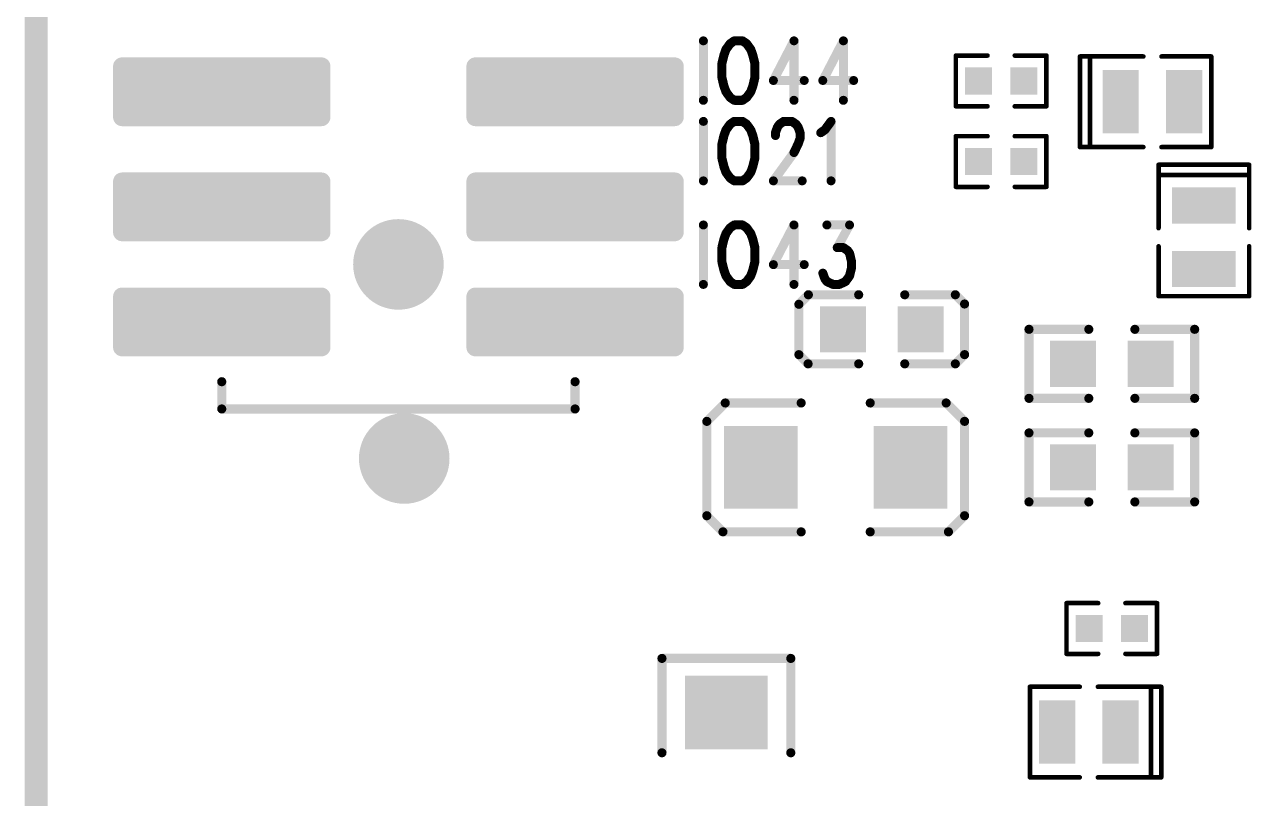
# Model space of a CAD drawing. Header units: millimetres. Extents: x 19.68 to 21.81, y 15.74 to 18.76.
# Drawn here: x 19.68 to 20.213, y 16.335 to 16.671 of the extents above; entities that cross this region are included whole.
import ezdxf

# ---------------------------------------------------------------- set-up
doc = ezdxf.new("R2010")
doc.units = ezdxf.units.MM
doc.header["$MEASUREMENT"] = 0
doc.layers.get('0').update_dxf_attribs({"linetype": 'CONTINUOUS', "lineweight": 0})
doc.layers.add('01_TOP_PHO', color=90, linetype='CONTINUOUS', lineweight=0)

# ---------------------------------------------------------------- blocks, each defined once
blk = doc.blocks.new('SQUARE_4')
blk.add_solid([(0.01, 0.01), (0.01, -0.01), (-0.01, 0.01), (-0.01, -0.01)])
blk = doc.blocks.new('RECTANGLE_6')
blk.add_solid([(0.016, 0.018), (0.016, -0.018), (-0.016, 0.018), (-0.016, -0.018)])
blk = doc.blocks.new('ROUND_7')
h = blk.add_hatch(color=256)
edge = h.paths.add_edge_path(flags=0)
edge.add_arc((0, 0), 0.01968, 0, 360)
blk = doc.blocks.new('RECTANGLE_12')
blk.add_solid([(0.018, 0.016), (0.018, -0.016), (-0.018, 0.016), (-0.018, -0.016)])
blk = doc.blocks.new('RECTANGLE_17')
blk.add_solid([(0.01378, 0.00787), (0.01378, -0.00788), (-0.01378, 0.00787), (-0.01378, -0.00788)])
blk = doc.blocks.new('SQUARE_18')
blk.add_solid([(0.0059, 0.0059), (0.0059, -0.00591), (-0.00591, 0.0059), (-0.00591, -0.00591)])
blk = doc.blocks.new('RECTANGLE_31')
blk.add_solid([(0.00787, 0.01378), (0.00787, -0.01378), (-0.00788, 0.01378), (-0.00788, -0.01378)])
blk = doc.blocks.new('ROUND_8')
h = blk.add_hatch(color=256)
edge = h.paths.add_edge_path(flags=0)
edge.add_arc((0, 0), 0.00393, 0, 360)
blk = doc.blocks.new('ROUND_10')
h = blk.add_hatch(color=256)
edge = h.paths.add_edge_path(flags=0)
edge.add_arc((0, 0), 0.00197, 0, 360)
blk = doc.blocks.new('ROUND_11')
h = blk.add_hatch(color=256)
edge = h.paths.add_edge_path(flags=0)
edge.add_arc((0, 0), 0.002, 0, 360)
blk = doc.blocks.new('ROUND_16')
h = blk.add_hatch(color=256)
edge = h.paths.add_edge_path(flags=0)
edge.add_arc((0, 0), 0.001, 0, 360)

msp = doc.modelspace()

# ---------------------------------------------------------------- linework, layer by layer
at = {"layer": '01_TOP_PHO', "lineweight": 211}
for points, const_width in [([(19.68504, 15.79803), (19.68504, 18.75003)], 0.01), ([(19.68504, 18.1063), (19.68504, 15.75197)], 0.004), ([(19.97504, 16.66387), (19.97504, 16.63803)], 0.00394), ([(19.98488, 16.66018), (19.98399, 16.65772)], 0.00394), ([(19.98667, 16.66264), (19.98488, 16.66018)], 0.00394), ([(19.98846, 16.66387), (19.98667, 16.66264)], 0.00394), ([(19.99204, 16.66387), (19.98846, 16.66387)], 0.00394), ([(19.99383, 16.66264), (19.99204, 16.66387)], 0.00394), ([(19.99562, 16.66018), (19.99383, 16.66264)], 0.00394), ([(19.99651, 16.65772), (19.99562, 16.66018)], 0.00394), ([(20.01441, 16.66387), (20.00546, 16.64664)], 0.00394), ([(20.01441, 16.66387), (20.01441, 16.63803)], 0.00394), ([(20.03588, 16.66387), (20.02694, 16.64664)], 0.00394), ([(20.03588, 16.66387), (20.03588, 16.63803)], 0.00394), ([(19.72244, 16.63071), (19.72244, 16.65276)], 0.00787), ([(19.72244, 16.65276), (19.80906, 16.65276)], 0.00787), ([(19.72441, 16.63071), (19.72441, 16.65276)], 0.00787), ([(19.73228, 16.63071), (19.73228, 16.65276)], 0.00787), ([(19.74016, 16.63071), (19.74016, 16.65276)], 0.00787), ([(19.74803, 16.63071), (19.74803, 16.65276)], 0.00787), ([(19.75591, 16.63071), (19.75591, 16.65276)], 0.00787), ([(19.76378, 16.63071), (19.76378, 16.65276)], 0.00787), ([(19.77165, 16.63071), (19.77165, 16.65276)], 0.00787), ([(19.77953, 16.63071), (19.77953, 16.65276)], 0.00787), ([(19.7874, 16.63071), (19.7874, 16.65276)], 0.00787), ([(19.79528, 16.63071), (19.79528, 16.65276)], 0.00787), ([(19.80315, 16.63071), (19.80315, 16.65276)], 0.00787), ([(19.80906, 16.65276), (19.80906, 16.63071)], 0.00787), ([(19.87598, 16.63071), (19.87598, 16.65276)], 0.00787), ([(19.87598, 16.65276), (19.9626, 16.65276)], 0.00787), ([(19.88189, 16.63071), (19.88189, 16.65276)], 0.00787), ([(19.88976, 16.63071), (19.88976, 16.65276)], 0.00787), ([(19.89764, 16.63071), (19.89764, 16.65276)], 0.00787), ([(19.90551, 16.63071), (19.90551, 16.65276)], 0.00787), ([(19.91339, 16.63071), (19.91339, 16.65276)], 0.00787), ([(19.92126, 16.63071), (19.92126, 16.65276)], 0.00787), ([(19.92913, 16.63071), (19.92913, 16.65276)], 0.00787), ([(19.93701, 16.63071), (19.93701, 16.65276)], 0.00787), ([(19.94488, 16.63071), (19.94488, 16.65276)], 0.00787), ([(19.95276, 16.63071), (19.95276, 16.65276)], 0.00787), ([(19.96063, 16.63071), (19.96063, 16.65276)], 0.00787), ([(19.9626, 16.65276), (19.9626, 16.63071)], 0.00787), ([(19.98399, 16.65772), (19.98309, 16.65403)], 0.00394), ([(19.99741, 16.65403), (19.99651, 16.65772)], 0.00394), ([(20.08475, 16.63542), (20.08475, 16.65746)], 0.002), ([(20.08475, 16.65746), (20.09853, 16.65746)], 0.002), ([(20.12412, 16.65746), (20.11035, 16.65746)], 0.002), ([(20.12412, 16.63542), (20.12412, 16.65746)], 0.002), ([(20.16624, 16.65708), (20.13868, 16.65708)], 0.002), ([(20.13868, 16.65708), (20.13868, 16.61771)], 0.002), ([(20.14311, 16.61771), (20.14311, 16.65708)], 0.002), ([(20.19577, 16.65708), (20.17411, 16.65708)], 0.002), ([(20.19577, 16.61771), (20.19577, 16.65708)], 0.002), ([(19.98309, 16.65403), (19.98309, 16.64787)], 0.00394), ([(19.99741, 16.64787), (19.99741, 16.65403)], 0.00394), ([(19.72244, 16.64567), (19.80906, 16.64567)], 0.00787), ([(19.87598, 16.64567), (19.9626, 16.64567)], 0.00787), ([(19.98309, 16.64787), (19.98399, 16.64418)], 0.00394), ([(19.98399, 16.64418), (19.98488, 16.64172)], 0.00394), ([(19.99562, 16.64172), (19.99651, 16.64418)], 0.00394), ([(19.99651, 16.64418), (19.99741, 16.64787)], 0.00394), ([(20.00546, 16.64664), (20.01888, 16.64664)], 0.00394), ([(20.02694, 16.64664), (20.04036, 16.64664)], 0.00394), ([(19.72244, 16.6378), (19.80906, 16.6378)], 0.00787), ([(19.87598, 16.6378), (19.9626, 16.6378)], 0.00787), ([(19.98488, 16.64172), (19.98667, 16.63926)], 0.00394), ([(19.98667, 16.63926), (19.98846, 16.63803)], 0.00394), ([(19.99204, 16.63803), (19.99383, 16.63926)], 0.00394), ([(19.99383, 16.63926), (19.99562, 16.64172)], 0.00394), ([(19.98846, 16.63803), (19.99204, 16.63803)], 0.00394), ([(20.09853, 16.63542), (20.08475, 16.63542)], 0.002), ([(20.11035, 16.63542), (20.12412, 16.63542)], 0.002), ([(19.80906, 16.63071), (19.72244, 16.63071)], 0.00787), ([(19.9626, 16.63071), (19.87598, 16.63071)], 0.00787), ([(19.97504, 16.62887), (19.97504, 16.60303)], 0.00394), ([(19.98846, 16.62887), (19.98667, 16.62764)], 0.00394), ([(19.99204, 16.62887), (19.98846, 16.62887)], 0.00394), ([(19.99383, 16.62764), (19.99204, 16.62887)], 0.00394), ([(20.00815, 16.62764), (20.00994, 16.62887)], 0.00394), ([(20.00994, 16.62887), (20.01351, 16.62887)], 0.00394), ([(20.01351, 16.62887), (20.0153, 16.62764)], 0.00394), ([(20.02783, 16.62518), (20.03052, 16.62887)], 0.00394), ([(20.03052, 16.62887), (20.03052, 16.60303)], 0.00394), ([(19.98399, 16.62272), (19.98309, 16.61903)], 0.00394), ([(19.98488, 16.62518), (19.98399, 16.62272)], 0.00394), ([(19.98667, 16.62764), (19.98488, 16.62518)], 0.00394), ([(19.99562, 16.62518), (19.99383, 16.62764)], 0.00394), ([(19.99651, 16.62272), (19.99562, 16.62518)], 0.00394), ([(19.99741, 16.61903), (19.99651, 16.62272)], 0.00394), ([(20.00636, 16.62395), (20.00725, 16.62641)], 0.00394), ([(20.00636, 16.62272), (20.00636, 16.62395)], 0.00394), ([(20.00725, 16.62641), (20.00815, 16.62764)], 0.00394), ([(20.0153, 16.62764), (20.0162, 16.62641)], 0.00394), ([(20.0162, 16.62641), (20.01709, 16.62395)], 0.00394), ([(20.01709, 16.62395), (20.01709, 16.62149)], 0.00394), ([(20.02604, 16.62395), (20.02783, 16.62518)], 0.00394), ([(19.98309, 16.61903), (19.98309, 16.61287)], 0.00394), ([(19.99741, 16.61287), (19.99741, 16.61903)], 0.00394), ([(20.0162, 16.61903), (20.01441, 16.61533)], 0.00394), ([(20.01709, 16.62149), (20.0162, 16.61903)], 0.00394), ([(20.08475, 16.60042), (20.08475, 16.62246)], 0.002), ([(20.08475, 16.62246), (20.09853, 16.62246)], 0.002), ([(20.12412, 16.62246), (20.11035, 16.62246)], 0.002), ([(20.12412, 16.60042), (20.12412, 16.62246)], 0.002), ([(19.98309, 16.61287), (19.98399, 16.60918)], 0.00394), ([(19.99651, 16.60918), (19.99741, 16.61287)], 0.00394), ([(20.01441, 16.61533), (20.00546, 16.60303)], 0.00394), ([(20.13868, 16.61771), (20.16624, 16.61771)], 0.002), ([(20.17411, 16.61771), (20.19577, 16.61771)], 0.002), ([(19.98399, 16.60918), (19.98488, 16.60672)], 0.00394), ([(19.98488, 16.60672), (19.98667, 16.60426)], 0.00394), ([(19.99383, 16.60426), (19.99562, 16.60672)], 0.00394), ([(19.99562, 16.60672), (19.99651, 16.60918)], 0.00394), ([(20.21222, 16.61003), (20.17285, 16.61003)], 0.002), ([(20.17285, 16.61003), (20.17285, 16.58247)], 0.002), ([(20.21222, 16.58247), (20.21222, 16.61003)], 0.002), ([(19.72244, 16.58071), (19.72244, 16.60276)], 0.00787), ([(19.72244, 16.60276), (19.80906, 16.60276)], 0.00787), ([(19.72441, 16.58071), (19.72441, 16.60276)], 0.00787), ([(19.73228, 16.58071), (19.73228, 16.60276)], 0.00787), ([(19.74016, 16.58071), (19.74016, 16.60276)], 0.00787), ([(19.74803, 16.58071), (19.74803, 16.60276)], 0.00787), ([(19.75591, 16.58071), (19.75591, 16.60276)], 0.00787), ([(19.76378, 16.58071), (19.76378, 16.60276)], 0.00787), ([(19.77165, 16.58071), (19.77165, 16.60276)], 0.00787), ([(19.77953, 16.58071), (19.77953, 16.60276)], 0.00787), ([(19.7874, 16.58071), (19.7874, 16.60276)], 0.00787), ([(19.79528, 16.58071), (19.79528, 16.60276)], 0.00787), ([(19.80315, 16.58071), (19.80315, 16.60276)], 0.00787), ([(19.80906, 16.60276), (19.80906, 16.58071)], 0.00787), ([(19.87598, 16.58071), (19.87598, 16.60276)], 0.00787), ([(19.87598, 16.60276), (19.9626, 16.60276)], 0.00787), ([(19.88189, 16.58071), (19.88189, 16.60276)], 0.00787), ([(19.88976, 16.58071), (19.88976, 16.60276)], 0.00787), ([(19.89764, 16.58071), (19.89764, 16.60276)], 0.00787), ([(19.90551, 16.58071), (19.90551, 16.60276)], 0.00787), ([(19.91339, 16.58071), (19.91339, 16.60276)], 0.00787), ([(19.92126, 16.58071), (19.92126, 16.60276)], 0.00787), ([(19.92913, 16.58071), (19.92913, 16.60276)], 0.00787), ([(19.93701, 16.58071), (19.93701, 16.60276)], 0.00787), ([(19.94488, 16.58071), (19.94488, 16.60276)], 0.00787), ([(19.95276, 16.58071), (19.95276, 16.60276)], 0.00787), ([(19.96063, 16.58071), (19.96063, 16.60276)], 0.00787), ([(19.9626, 16.60276), (19.9626, 16.58071)], 0.00787), ([(19.98667, 16.60426), (19.98846, 16.60303)], 0.00394), ([(19.98846, 16.60303), (19.99204, 16.60303)], 0.00394), ([(19.99204, 16.60303), (19.99383, 16.60426)], 0.00394), ([(20.00546, 16.60303), (20.01799, 16.60303)], 0.00394), ([(20.17285, 16.60559), (20.21222, 16.60559)], 0.002), ([(19.72244, 16.59843), (19.80906, 16.59843)], 0.00787), ([(19.87598, 16.59843), (19.9626, 16.59843)], 0.00787), ([(20.09853, 16.60042), (20.08475, 16.60042)], 0.002), ([(20.11035, 16.60042), (20.12412, 16.60042)], 0.002), ([(19.72244, 16.59055), (19.80906, 16.59055)], 0.00787), ([(19.87598, 16.59055), (19.9626, 16.59055)], 0.00787), ([(19.72244, 16.58268), (19.80906, 16.58268)], 0.00787), ([(19.80906, 16.58071), (19.72244, 16.58071)], 0.00787), ([(19.87598, 16.58268), (19.9626, 16.58268)], 0.00787), ([(19.9626, 16.58071), (19.87598, 16.58071)], 0.00787), ([(19.97504, 16.58387), (19.97504, 16.55803)], 0.00394), ([(19.98488, 16.58018), (19.98399, 16.57772)], 0.00394), ([(19.98667, 16.58264), (19.98488, 16.58018)], 0.00394), ([(19.98846, 16.58387), (19.98667, 16.58264)], 0.00394), ([(19.99204, 16.58387), (19.98846, 16.58387)], 0.00394), ([(19.99383, 16.58264), (19.99204, 16.58387)], 0.00394), ([(19.99562, 16.58018), (19.99383, 16.58264)], 0.00394), ([(19.99651, 16.57772), (19.99562, 16.58018)], 0.00394), ([(20.01441, 16.58387), (20.00546, 16.56664)], 0.00394), ([(20.01441, 16.58387), (20.01441, 16.55803)], 0.00394), ([(20.02873, 16.58387), (20.03857, 16.58387)], 0.00394), ([(20.03857, 16.58387), (20.0332, 16.57403)], 0.00394), ([(19.98399, 16.57772), (19.98309, 16.57403)], 0.00394), ([(19.99741, 16.57403), (19.99651, 16.57772)], 0.00394), ([(19.98309, 16.57403), (19.98309, 16.56787)], 0.00394), ([(19.99741, 16.56787), (19.99741, 16.57403)], 0.00394), ([(20.0332, 16.57403), (20.03588, 16.57403)], 0.00394), ([(20.03588, 16.57403), (20.03767, 16.5728)], 0.00394), ([(20.03767, 16.5728), (20.03857, 16.57156)], 0.00394), ([(20.03857, 16.57156), (20.03946, 16.56787)], 0.00394), ([(20.17285, 16.57459), (20.17285, 16.55294)], 0.002), ([(20.21222, 16.55294), (20.21222, 16.57459)], 0.002), ([(19.98309, 16.56787), (19.98399, 16.56418)], 0.00394), ([(19.98399, 16.56418), (19.98488, 16.56172)], 0.00394), ([(19.99562, 16.56172), (19.99651, 16.56418)], 0.00394), ([(19.99651, 16.56418), (19.99741, 16.56787)], 0.00394), ([(20.00546, 16.56664), (20.01888, 16.56664)], 0.00394), ([(20.03946, 16.56541), (20.03857, 16.56172)], 0.00394), ([(20.03946, 16.56787), (20.03946, 16.56541)], 0.00394), ([(19.98488, 16.56172), (19.98667, 16.55926)], 0.00394), ([(19.98667, 16.55926), (19.98846, 16.55803)], 0.00394), ([(19.99204, 16.55803), (19.99383, 16.55926)], 0.00394), ([(19.99383, 16.55926), (19.99562, 16.56172)], 0.00394), ([(20.02783, 16.56049), (20.02694, 16.56295)], 0.00394), ([(20.02873, 16.55926), (20.02783, 16.56049)], 0.00394), ([(20.03141, 16.55803), (20.02873, 16.55926)], 0.00394), ([(20.03678, 16.55926), (20.03409, 16.55803)], 0.00394), ([(20.03857, 16.56172), (20.03678, 16.55926)], 0.00394), ([(19.72244, 16.53071), (19.72244, 16.55276)], 0.00787), ([(19.72244, 16.55276), (19.80906, 16.55276)], 0.00787), ([(19.72441, 16.53071), (19.72441, 16.55276)], 0.00787), ([(19.73228, 16.53071), (19.73228, 16.55276)], 0.00787), ([(19.74016, 16.53071), (19.74016, 16.55276)], 0.00787), ([(19.74803, 16.53071), (19.74803, 16.55276)], 0.00787), ([(19.75591, 16.53071), (19.75591, 16.55276)], 0.00787), ([(19.76378, 16.53071), (19.76378, 16.55276)], 0.00787), ([(19.77165, 16.53071), (19.77165, 16.55276)], 0.00787), ([(19.77953, 16.53071), (19.77953, 16.55276)], 0.00787), ([(19.7874, 16.53071), (19.7874, 16.55276)], 0.00787), ([(19.79528, 16.53071), (19.79528, 16.55276)], 0.00787), ([(19.80315, 16.53071), (19.80315, 16.55276)], 0.00787), ([(19.80906, 16.55276), (19.80906, 16.53071)], 0.00787), ([(19.87598, 16.53071), (19.87598, 16.55276)], 0.00787), ([(19.87598, 16.55276), (19.9626, 16.55276)], 0.00787), ([(19.88189, 16.53071), (19.88189, 16.55276)], 0.00787), ([(19.88976, 16.53071), (19.88976, 16.55276)], 0.00787), ([(19.89764, 16.53071), (19.89764, 16.55276)], 0.00787), ([(19.90551, 16.53071), (19.90551, 16.55276)], 0.00787), ([(19.91339, 16.53071), (19.91339, 16.55276)], 0.00787), ([(19.92126, 16.53071), (19.92126, 16.55276)], 0.00787), ([(19.92913, 16.53071), (19.92913, 16.55276)], 0.00787), ([(19.93701, 16.53071), (19.93701, 16.55276)], 0.00787), ([(19.94488, 16.53071), (19.94488, 16.55276)], 0.00787), ([(19.95276, 16.53071), (19.95276, 16.55276)], 0.00787), ([(19.96063, 16.53071), (19.96063, 16.55276)], 0.00787), ([(19.9626, 16.55276), (19.9626, 16.53071)], 0.00787), ([(19.98846, 16.55803), (19.99204, 16.55803)], 0.00394), ([(20.01654, 16.5494), (20.02067, 16.55353)], 0.004), ([(20.02067, 16.55353), (20.04254, 16.55353)], 0.004), ([(20.03409, 16.55803), (20.03141, 16.55803)], 0.00394), ([(20.08454, 16.55353), (20.06254, 16.55353)], 0.004), ([(20.08854, 16.54953), (20.08454, 16.55353)], 0.004), ([(19.72244, 16.55118), (19.80906, 16.55118)], 0.00787), ([(19.87598, 16.55118), (19.9626, 16.55118)], 0.00787), ([(20.01654, 16.52752), (20.01654, 16.5494)], 0.004), ([(20.08854, 16.52753), (20.08854, 16.54953)], 0.004), ([(20.17285, 16.55294), (20.21222, 16.55294)], 0.002), ([(19.72244, 16.54331), (19.80906, 16.54331)], 0.00787), ([(19.87598, 16.54331), (19.9626, 16.54331)], 0.00787), ([(19.72244, 16.53543), (19.80906, 16.53543)], 0.00787), ([(19.87598, 16.53543), (19.9626, 16.53543)], 0.00787), ([(20.14254, 16.53853), (20.11654, 16.53853)], 0.004), ([(20.11654, 16.53853), (20.11654, 16.50853)], 0.004), ([(20.16254, 16.53853), (20.18854, 16.53853)], 0.004), ([(20.18854, 16.53853), (20.18854, 16.50853)], 0.004), ([(19.80906, 16.53071), (19.72244, 16.53071)], 0.00787), ([(19.9626, 16.53071), (19.87598, 16.53071)], 0.00787), ([(20.02054, 16.52353), (20.01654, 16.52752)], 0.004), ([(20.08454, 16.52353), (20.08854, 16.52753)], 0.004), ([(20.04254, 16.52353), (20.02054, 16.52353)], 0.004), ([(20.06254, 16.52353), (20.08454, 16.52353)], 0.004), ([(19.76575, 16.50394), (19.76575, 16.51575)], 0.004), ([(19.91929, 16.51575), (19.91929, 16.50394)], 0.004), ([(19.97654, 16.49853), (19.98454, 16.50653)], 0.004), ([(19.98454, 16.50653), (20.01754, 16.50653)], 0.004), ([(20.08054, 16.50653), (20.04754, 16.50653)], 0.004), ([(20.08854, 16.49853), (20.08054, 16.50653)], 0.004), ([(20.11654, 16.50853), (20.14254, 16.50853)], 0.004), ([(20.18854, 16.50853), (20.16254, 16.50853)], 0.004), ([(19.91929, 16.50394), (19.76575, 16.50394)], 0.004), ([(19.97654, 16.45753), (19.97654, 16.49853)], 0.004), ([(20.08854, 16.45753), (20.08854, 16.49853)], 0.004), ([(20.11654, 16.46353), (20.11654, 16.49353)], 0.004), ([(20.11654, 16.49353), (20.14254, 16.49353)], 0.004), ([(20.18854, 16.49353), (20.16254, 16.49353)], 0.004), ([(20.18854, 16.46353), (20.18854, 16.49353)], 0.004), ([(20.14254, 16.46353), (20.11654, 16.46353)], 0.004), ([(20.16254, 16.46353), (20.18854, 16.46353)], 0.004), ([(19.98354, 16.45053), (19.97654, 16.45753)], 0.004), ([(20.08154, 16.45053), (20.08854, 16.45753)], 0.004), ([(20.01754, 16.45053), (19.98354, 16.45053)], 0.004), ([(20.04754, 16.45053), (20.08154, 16.45053)], 0.004), ([(20.13285, 16.39751), (20.13285, 16.41956)], 0.002), ([(20.13285, 16.41956), (20.14663, 16.41956)], 0.002), ([(20.17222, 16.41956), (20.15844, 16.41956)], 0.002), ([(20.17222, 16.39751), (20.17222, 16.41956)], 0.002), ([(20.01304, 16.39553), (19.95704, 16.39553)], 0.004), ([(19.95704, 16.39553), (19.95704, 16.35453)], 0.004), ([(20.01304, 16.35453), (20.01304, 16.39553)], 0.004), ([(20.14663, 16.39751), (20.13285, 16.39751)], 0.002), ([(20.15844, 16.39751), (20.17222, 16.39751)], 0.002), ([(20.1386, 16.38322), (20.11695, 16.38322)], 0.002), ([(20.11695, 16.38322), (20.11695, 16.34385)], 0.002), ([(20.17403, 16.38322), (20.14648, 16.38322)], 0.002), ([(20.1696, 16.38322), (20.1696, 16.34385)], 0.002), ([(20.17403, 16.34385), (20.17403, 16.38322)], 0.002), ([(20.11695, 16.34385), (20.1386, 16.34385)], 0.002), ([(20.14648, 16.34385), (20.17403, 16.34385)], 0.002)]:
    msp.add_lwpolyline(points, dxfattribs=dict(at, const_width=const_width))

# ---------------------------------------------------------------- block references
at = {"layer": '01_TOP_PHO'}
for name, p in [('ROUND_10', (19.97504, 16.66387)), ('ROUND_10', (19.98488, 16.66018)), ('ROUND_10', (19.98667, 16.66264)), ('ROUND_10', (19.98846, 16.66387)), ('ROUND_10', (19.98846, 16.66387)), ('ROUND_10', (19.99204, 16.66387)), ('ROUND_10', (19.99383, 16.66264)), ('ROUND_10', (19.99562, 16.66018)), ('ROUND_10', (20.01441, 16.66387)), ('ROUND_10', (20.01441, 16.66387)), ('ROUND_10', (20.03588, 16.66387)), ('ROUND_10', (20.03588, 16.66387)), ('ROUND_8', (19.72244, 16.65276)), ('ROUND_8', (19.72441, 16.65276)), ('ROUND_8', (19.73228, 16.65276)), ('ROUND_8', (19.74016, 16.65276)), ('ROUND_8', (19.74803, 16.65276)), ('ROUND_8', (19.75591, 16.65276)), ('ROUND_8', (19.76378, 16.65276)), ('ROUND_8', (19.77165, 16.65276)), ('ROUND_8', (19.77953, 16.65276)), ('ROUND_8', (19.7874, 16.65276)), ('ROUND_8', (19.79528, 16.65276)), ('ROUND_8', (19.80315, 16.65276)), ('ROUND_8', (19.80906, 16.65276)), ('ROUND_8', (19.87598, 16.65276)), ('ROUND_8', (19.88189, 16.65276)), ('ROUND_8', (19.88976, 16.65276)), ('ROUND_8', (19.89764, 16.65276)), ('ROUND_8', (19.90551, 16.65276)), ('ROUND_8', (19.91339, 16.65276)), ('ROUND_8', (19.92126, 16.65276)), ('ROUND_8', (19.92913, 16.65276)), ('ROUND_8', (19.93701, 16.65276)), ('ROUND_8', (19.94488, 16.65276)), ('ROUND_8', (19.95276, 16.65276)), ('ROUND_8', (19.96063, 16.65276)), ('ROUND_8', (19.9626, 16.65276)), ('ROUND_10', (19.98399, 16.65772)), ('ROUND_10', (19.99651, 16.65772)), ('ROUND_16', (20.08475, 16.65746)), ('ROUND_16', (20.09853, 16.65746)), ('ROUND_16', (20.11035, 16.65746)), ('ROUND_16', (20.12412, 16.65746)), ('ROUND_16', (20.13868, 16.65708)), ('ROUND_16', (20.14311, 16.65708)), ('ROUND_16', (20.16624, 16.65708)), ('ROUND_16', (20.17411, 16.65708)), ('ROUND_16', (20.19577, 16.65708)), ('ROUND_10', (19.98309, 16.65403)), ('ROUND_10', (19.99741, 16.65403)), ('SQUARE_18', (20.0946, 16.64644)), ('SQUARE_18', (20.11428, 16.64644)), ('ROUND_8', (19.72244, 16.64567)), ('ROUND_8', (19.80906, 16.64567)), ('ROUND_8', (19.87598, 16.64567)), ('ROUND_8', (19.9626, 16.64567)), ('ROUND_10', (19.98309, 16.64787)), ('ROUND_10', (19.98399, 16.64418)), ('ROUND_10', (19.99651, 16.64418)), ('ROUND_10', (19.99741, 16.64787)), ('ROUND_10', (20.00546, 16.64664)), ('ROUND_10', (20.01888, 16.64664)), ('ROUND_10', (20.02694, 16.64664)), ('ROUND_10', (20.04036, 16.64664)), ('RECTANGLE_31', (20.1564, 16.6374)), ('RECTANGLE_31', (20.18396, 16.6374)), ('ROUND_8', (19.72244, 16.6378)), ('ROUND_8', (19.80906, 16.6378)), ('ROUND_8', (19.87598, 16.6378)), ('ROUND_8', (19.9626, 16.6378)), ('ROUND_10', (19.98488, 16.64172)), ('ROUND_10', (19.98667, 16.63926)), ('ROUND_10', (19.99383, 16.63926)), ('ROUND_10', (19.99562, 16.64172)), ('ROUND_10', (19.97504, 16.63803)), ('ROUND_10', (19.98846, 16.63803)), ('ROUND_10', (19.99204, 16.63803)), ('ROUND_10', (20.01441, 16.63803)), ('ROUND_10', (20.03588, 16.63803)), ('ROUND_16', (20.08475, 16.63542)), ('ROUND_16', (20.09853, 16.63542)), ('ROUND_16', (20.11035, 16.63542)), ('ROUND_16', (20.12412, 16.63542)), ('ROUND_8', (19.72244, 16.63071)), ('ROUND_8', (19.72244, 16.63071)), ('ROUND_8', (19.72441, 16.63071)), ('ROUND_8', (19.73228, 16.63071)), ('ROUND_8', (19.74016, 16.63071)), ('ROUND_8', (19.74803, 16.63071)), ('ROUND_8', (19.75591, 16.63071)), ('ROUND_8', (19.76378, 16.63071)), ('ROUND_8', (19.77165, 16.63071)), ('ROUND_8', (19.77953, 16.63071)), ('ROUND_8', (19.7874, 16.63071)), ('ROUND_8', (19.79528, 16.63071)), ('ROUND_8', (19.80315, 16.63071)), ('ROUND_8', (19.80906, 16.63071)), ('ROUND_8', (19.87598, 16.63071)), ('ROUND_8', (19.87598, 16.63071)), ('ROUND_8', (19.88189, 16.63071)), ('ROUND_8', (19.88976, 16.63071)), ('ROUND_8', (19.89764, 16.63071)), ('ROUND_8', (19.90551, 16.63071)), ('ROUND_8', (19.91339, 16.63071)), ('ROUND_8', (19.92126, 16.63071)), ('ROUND_8', (19.92913, 16.63071)), ('ROUND_8', (19.93701, 16.63071)), ('ROUND_8', (19.94488, 16.63071)), ('ROUND_8', (19.95276, 16.63071)), ('ROUND_8', (19.96063, 16.63071)), ('ROUND_8', (19.9626, 16.63071)), ('ROUND_10', (19.97504, 16.62887)), ('ROUND_10', (19.98846, 16.62887)), ('ROUND_10', (19.98846, 16.62887)), ('ROUND_10', (19.99204, 16.62887)), ('ROUND_10', (20.00994, 16.62887)), ('ROUND_10', (20.01351, 16.62887)), ('ROUND_10', (20.03052, 16.62887)), ('ROUND_10', (19.98399, 16.62272)), ('ROUND_10', (19.98488, 16.62518)), ('ROUND_10', (19.98667, 16.62764)), ('ROUND_10', (19.99383, 16.62764)), ('ROUND_10', (19.99562, 16.62518)), ('ROUND_10', (19.99651, 16.62272)), ('ROUND_10', (20.00636, 16.62395)), ('ROUND_10', (20.00636, 16.62272)), ('ROUND_10', (20.00725, 16.62641)), ('ROUND_10', (20.00815, 16.62764)), ('ROUND_10', (20.0153, 16.62764)), ('ROUND_10', (20.0162, 16.62641)), ('ROUND_10', (20.01709, 16.62395)), ('ROUND_10', (20.02604, 16.62395)), ('ROUND_10', (20.02783, 16.62518)), ('ROUND_10', (19.98309, 16.61903)), ('ROUND_10', (19.99741, 16.61903)), ('ROUND_10', (20.0162, 16.61903)), ('ROUND_10', (20.01709, 16.62149)), ('ROUND_16', (20.08475, 16.62246)), ('ROUND_16', (20.09853, 16.62246)), ('ROUND_16', (20.11035, 16.62246)), ('ROUND_16', (20.12412, 16.62246)), ('ROUND_10', (19.98309, 16.61287)), ('ROUND_10', (19.99741, 16.61287)), ('ROUND_10', (20.01441, 16.61533)), ('SQUARE_18', (20.0946, 16.61144)), ('SQUARE_18', (20.11428, 16.61144)), ('ROUND_16', (20.13868, 16.61771)), ('ROUND_16', (20.14311, 16.61771)), ('ROUND_16', (20.16624, 16.61771)), ('ROUND_16', (20.17411, 16.61771)), ('ROUND_16', (20.19577, 16.61771)), ('ROUND_10', (19.98399, 16.60918)), ('ROUND_10', (19.98488, 16.60672)), ('ROUND_10', (19.99562, 16.60672)), ('ROUND_10', (19.99651, 16.60918)), ('ROUND_16', (20.17285, 16.61003)), ('ROUND_16', (20.21222, 16.61003)), ('ROUND_8', (19.72244, 16.60276)), ('ROUND_8', (19.72441, 16.60276)), ('ROUND_8', (19.73228, 16.60276)), ('ROUND_8', (19.74016, 16.60276)), ('ROUND_8', (19.74803, 16.60276)), ('ROUND_8', (19.75591, 16.60276)), ('ROUND_8', (19.76378, 16.60276)), ('ROUND_8', (19.77165, 16.60276)), ('ROUND_8', (19.77953, 16.60276)), ('ROUND_8', (19.7874, 16.60276)), ('ROUND_8', (19.79528, 16.60276)), ('ROUND_8', (19.80315, 16.60276)), ('ROUND_8', (19.80906, 16.60276)), ('ROUND_8', (19.87598, 16.60276)), ('ROUND_8', (19.88189, 16.60276)), ('ROUND_8', (19.88976, 16.60276)), ('ROUND_8', (19.89764, 16.60276)), ('ROUND_8', (19.90551, 16.60276)), ('ROUND_8', (19.91339, 16.60276)), ('ROUND_8', (19.92126, 16.60276)), ('ROUND_8', (19.92913, 16.60276)), ('ROUND_8', (19.93701, 16.60276)), ('ROUND_8', (19.94488, 16.60276)), ('ROUND_8', (19.95276, 16.60276)), ('ROUND_8', (19.96063, 16.60276)), ('ROUND_8', (19.9626, 16.60276)), ('ROUND_10', (19.97504, 16.60303)), ('ROUND_10', (19.98667, 16.60426)), ('ROUND_10', (19.98846, 16.60303)), ('ROUND_10', (19.99204, 16.60303)), ('ROUND_10', (19.99383, 16.60426)), ('ROUND_10', (20.00546, 16.60303)), ('ROUND_10', (20.01799, 16.60303)), ('ROUND_10', (20.03052, 16.60303)), ('ROUND_16', (20.17285, 16.60559)), ('ROUND_16', (20.21222, 16.60559)), ('ROUND_8', (19.72244, 16.59843)), ('ROUND_8', (19.80906, 16.59843)), ('ROUND_8', (19.87598, 16.59843)), ('ROUND_8', (19.9626, 16.59843)), ('ROUND_16', (20.08475, 16.60042)), ('ROUND_16', (20.09853, 16.60042)), ('ROUND_16', (20.11035, 16.60042)), ('ROUND_16', (20.12412, 16.60042)), ('RECTANGLE_17', (20.19254, 16.59231)), ('ROUND_8', (19.72244, 16.59055)), ('ROUND_8', (19.80906, 16.59055)), ('ROUND_8', (19.87598, 16.59055)), ('ROUND_8', (19.9626, 16.59055)), ('ROUND_8', (19.72244, 16.58268)), ('ROUND_8', (19.72244, 16.58071)), ('ROUND_8', (19.72244, 16.58071)), ('ROUND_8', (19.72441, 16.58071)), ('ROUND_8', (19.73228, 16.58071)), ('ROUND_8', (19.74016, 16.58071)), ('ROUND_8', (19.74803, 16.58071)), ('ROUND_8', (19.75591, 16.58071)), ('ROUND_8', (19.76378, 16.58071)), ('ROUND_8', (19.77165, 16.58071)), ('ROUND_8', (19.77953, 16.58071)), ('ROUND_8', (19.7874, 16.58071)), ('ROUND_8', (19.79528, 16.58071)), ('ROUND_8', (19.80315, 16.58071)), ('ROUND_8', (19.80906, 16.58268)), ('ROUND_8', (19.80906, 16.58071)), ('ROUND_7', (19.84252, 16.56673)), ('ROUND_8', (19.87598, 16.58268)), ('ROUND_8', (19.87598, 16.58071)), ('ROUND_8', (19.87598, 16.58071)), ('ROUND_8', (19.88189, 16.58071)), ('ROUND_8', (19.88976, 16.58071)), ('ROUND_8', (19.89764, 16.58071)), ('ROUND_8', (19.90551, 16.58071)), ('ROUND_8', (19.91339, 16.58071)), ('ROUND_8', (19.92126, 16.58071)), ('ROUND_8', (19.92913, 16.58071)), ('ROUND_8', (19.93701, 16.58071)), ('ROUND_8', (19.94488, 16.58071)), ('ROUND_8', (19.95276, 16.58071)), ('ROUND_8', (19.96063, 16.58071)), ('ROUND_8', (19.9626, 16.58268)), ('ROUND_8', (19.9626, 16.58071)), ('ROUND_10', (19.97504, 16.58387)), ('ROUND_10', (19.98488, 16.58018)), ('ROUND_10', (19.98667, 16.58264)), ('ROUND_10', (19.98846, 16.58387)), ('ROUND_10', (19.98846, 16.58387)), ('ROUND_10', (19.99204, 16.58387)), ('ROUND_10', (19.99383, 16.58264)), ('ROUND_10', (19.99562, 16.58018)), ('ROUND_10', (20.01441, 16.58387)), ('ROUND_10', (20.01441, 16.58387)), ('ROUND_10', (20.02873, 16.58387)), ('ROUND_10', (20.03857, 16.58387)), ('ROUND_16', (20.17285, 16.58247)), ('ROUND_16', (20.21222, 16.58247)), ('ROUND_10', (19.98399, 16.57772)), ('ROUND_10', (19.99651, 16.57772)), ('ROUND_10', (19.98309, 16.57403)), ('ROUND_10', (19.99741, 16.57403)), ('ROUND_10', (20.0332, 16.57403)), ('ROUND_10', (20.03588, 16.57403)), ('ROUND_10', (20.03767, 16.5728)), ('ROUND_10', (20.03857, 16.57156)), ('ROUND_16', (20.17285, 16.57459)), ('RECTANGLE_17', (20.19254, 16.56475)), ('ROUND_16', (20.21222, 16.57459)), ('ROUND_10', (19.98309, 16.56787)), ('ROUND_10', (19.98399, 16.56418)), ('ROUND_10', (19.99651, 16.56418)), ('ROUND_10', (19.99741, 16.56787)), ('ROUND_10', (20.00546, 16.56664)), ('ROUND_10', (20.01888, 16.56664)), ('ROUND_10', (20.03946, 16.56787)), ('ROUND_10', (20.03946, 16.56541)), ('ROUND_10', (19.98488, 16.56172)), ('ROUND_10', (19.98667, 16.55926)), ('ROUND_10', (19.99383, 16.55926)), ('ROUND_10', (19.99562, 16.56172)), ('ROUND_10', (20.02694, 16.56295)), ('ROUND_10', (20.02783, 16.56049)), ('ROUND_10', (20.02873, 16.55926)), ('ROUND_10', (20.03678, 16.55926)), ('ROUND_10', (20.03857, 16.56172)), ('ROUND_8', (19.72244, 16.55276)), ('ROUND_8', (19.72441, 16.55276)), ('ROUND_8', (19.73228, 16.55276)), ('ROUND_8', (19.74016, 16.55276)), ('ROUND_8', (19.74803, 16.55276)), ('ROUND_8', (19.75591, 16.55276)), ('ROUND_8', (19.76378, 16.55276)), ('ROUND_8', (19.77165, 16.55276)), ('ROUND_8', (19.77953, 16.55276)), ('ROUND_8', (19.7874, 16.55276)), ('ROUND_8', (19.79528, 16.55276)), ('ROUND_8', (19.80315, 16.55276)), ('ROUND_8', (19.80906, 16.55276)), ('ROUND_8', (19.87598, 16.55276)), ('ROUND_8', (19.88189, 16.55276)), ('ROUND_8', (19.88976, 16.55276)), ('ROUND_8', (19.89764, 16.55276)), ('ROUND_8', (19.90551, 16.55276)), ('ROUND_8', (19.91339, 16.55276)), ('ROUND_8', (19.92126, 16.55276)), ('ROUND_8', (19.92913, 16.55276)), ('ROUND_8', (19.93701, 16.55276)), ('ROUND_8', (19.94488, 16.55276)), ('ROUND_8', (19.95276, 16.55276)), ('ROUND_8', (19.96063, 16.55276)), ('ROUND_8', (19.9626, 16.55276)), ('ROUND_10', (19.97504, 16.55803)), ('ROUND_10', (19.98846, 16.55803)), ('ROUND_10', (19.99204, 16.55803)), ('ROUND_10', (20.01441, 16.55803)), ('ROUND_11', (20.02067, 16.55353)), ('ROUND_10', (20.03141, 16.55803)), ('ROUND_10', (20.03409, 16.55803)), ('ROUND_11', (20.04254, 16.55353)), ('ROUND_11', (20.06254, 16.55353)), ('ROUND_11', (20.08454, 16.55353)), ('ROUND_8', (19.72244, 16.55118)), ('ROUND_8', (19.80906, 16.55118)), ('ROUND_8', (19.87598, 16.55118)), ('ROUND_8', (19.9626, 16.55118)), ('ROUND_11', (20.01654, 16.5494)), ('ROUND_11', (20.08854, 16.54953)), ('ROUND_16', (20.17285, 16.55294)), ('ROUND_16', (20.21222, 16.55294)), ('ROUND_8', (19.72244, 16.54331)), ('ROUND_8', (19.80906, 16.54331)), ('ROUND_8', (19.87598, 16.54331)), ('ROUND_8', (19.9626, 16.54331)), ('SQUARE_4', (20.03565, 16.53853)), ('SQUARE_4', (20.06943, 16.53853)), ('ROUND_8', (19.72244, 16.53543)), ('ROUND_8', (19.80906, 16.53543)), ('ROUND_8', (19.87598, 16.53543)), ('ROUND_8', (19.9626, 16.53543)), ('ROUND_11', (20.11654, 16.53853)), ('ROUND_11', (20.14254, 16.53853)), ('ROUND_11', (20.16254, 16.53853)), ('ROUND_11', (20.18854, 16.53853)), ('ROUND_8', (19.72244, 16.53071)), ('ROUND_8', (19.72244, 16.53071)), ('ROUND_8', (19.72441, 16.53071)), ('ROUND_8', (19.73228, 16.53071)), ('ROUND_8', (19.74016, 16.53071)), ('ROUND_8', (19.74803, 16.53071)), ('ROUND_8', (19.75591, 16.53071)), ('ROUND_8', (19.76378, 16.53071)), ('ROUND_8', (19.77165, 16.53071)), ('ROUND_8', (19.77953, 16.53071)), ('ROUND_8', (19.7874, 16.53071)), ('ROUND_8', (19.79528, 16.53071)), ('ROUND_8', (19.80315, 16.53071)), ('ROUND_8', (19.80906, 16.53071)), ('ROUND_8', (19.87598, 16.53071)), ('ROUND_8', (19.87598, 16.53071)), ('ROUND_8', (19.88189, 16.53071)), ('ROUND_8', (19.88976, 16.53071)), ('ROUND_8', (19.89764, 16.53071)), ('ROUND_8', (19.90551, 16.53071)), ('ROUND_8', (19.91339, 16.53071)), ('ROUND_8', (19.92126, 16.53071)), ('ROUND_8', (19.92913, 16.53071)), ('ROUND_8', (19.93701, 16.53071)), ('ROUND_8', (19.94488, 16.53071)), ('ROUND_8', (19.95276, 16.53071)), ('ROUND_8', (19.96063, 16.53071)), ('ROUND_8', (19.9626, 16.53071)), ('ROUND_11', (20.01654, 16.52752)), ('ROUND_11', (20.08854, 16.52753)), ('SQUARE_4', (20.13565, 16.52353)), ('SQUARE_4', (20.16943, 16.52353)), ('ROUND_11', (20.02054, 16.52353)), ('ROUND_11', (20.04254, 16.52353)), ('ROUND_11', (20.06254, 16.52353)), ('ROUND_11', (20.08454, 16.52353)), ('ROUND_11', (19.76575, 16.51575)), ('ROUND_11', (19.91929, 16.51575)), ('ROUND_11', (19.98454, 16.50653)), ('ROUND_11', (20.01754, 16.50653)), ('ROUND_11', (20.04754, 16.50653)), ('ROUND_11', (20.08054, 16.50653)), ('ROUND_11', (20.11654, 16.50853)), ('ROUND_11', (20.14254, 16.50853)), ('ROUND_11', (20.16254, 16.50853)), ('ROUND_11', (20.18854, 16.50853)), ('ROUND_11', (19.76575, 16.50394)), ('ROUND_7', (19.84504, 16.4824)), ('ROUND_11', (19.91929, 16.50394)), ('ROUND_11', (19.97654, 16.49853)), ('ROUND_11', (20.08854, 16.49853)), ('RECTANGLE_6', (20.00004, 16.47853)), ('RECTANGLE_6', (20.06504, 16.47853)), ('ROUND_11', (20.11654, 16.49353)), ('ROUND_11', (20.14254, 16.49353)), ('ROUND_11', (20.16254, 16.49353)), ('ROUND_11', (20.18854, 16.49353)), ('SQUARE_4', (20.13565, 16.47853)), ('SQUARE_4', (20.16943, 16.47853)), ('ROUND_11', (20.11654, 16.46353)), ('ROUND_11', (20.14254, 16.46353)), ('ROUND_11', (20.16254, 16.46353)), ('ROUND_11', (20.18854, 16.46353)), ('ROUND_11', (19.97654, 16.45753)), ('ROUND_11', (20.08854, 16.45753)), ('ROUND_11', (19.98354, 16.45053)), ('ROUND_11', (20.01754, 16.45053)), ('ROUND_11', (20.04754, 16.45053)), ('ROUND_11', (20.08154, 16.45053)), ('ROUND_16', (20.13285, 16.41956)), ('ROUND_16', (20.14663, 16.41956)), ('ROUND_16', (20.15844, 16.41956)), ('ROUND_16', (20.17222, 16.41956)), ('SQUARE_18', (20.1427, 16.40853)), ('SQUARE_18', (20.16238, 16.40853)), ('ROUND_11', (19.95704, 16.39553)), ('ROUND_11', (20.01304, 16.39553)), ('ROUND_16', (20.13285, 16.39751)), ('ROUND_16', (20.14663, 16.39751)), ('ROUND_16', (20.15844, 16.39751)), ('ROUND_16', (20.17222, 16.39751)), ('RECTANGLE_12', (19.98504, 16.37203)), ('ROUND_16', (20.11695, 16.38322)), ('ROUND_16', (20.1386, 16.38322)), ('ROUND_16', (20.14648, 16.38322)), ('ROUND_16', (20.1696, 16.38322)), ('ROUND_16', (20.17403, 16.38322)), ('RECTANGLE_31', (20.12876, 16.36353)), ('RECTANGLE_31', (20.15632, 16.36353)), ('ROUND_11', (19.95704, 16.35453)), ('ROUND_11', (20.01304, 16.35453)), ('ROUND_16', (20.11695, 16.34385)), ('ROUND_16', (20.1386, 16.34385)), ('ROUND_16', (20.14648, 16.34385)), ('ROUND_16', (20.1696, 16.34385)), ('ROUND_16', (20.17403, 16.34385))]:
    msp.add_blockref(name, p, dxfattribs=at)

doc.saveas('drawing.dxf')
